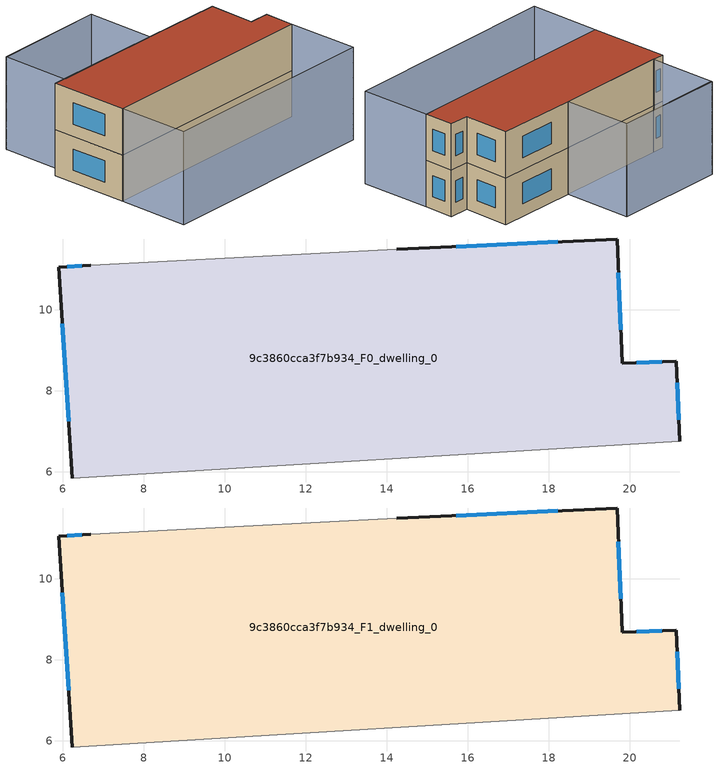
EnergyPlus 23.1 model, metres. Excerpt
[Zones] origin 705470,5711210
9c3860cca3f7b934_F0_dwelling_0
 floor ground (EU_floor_Construction): 19.69,11.75 19.81,8.68 21.14,8.74 21.24,6.76 6.23,5.85 5.89,11.06 6.68,11.1 14.24,11.5 z0
 wall outside (EU_wall_Construction): 21.24,6.76 21.14,8.74 19.81,8.68 19.69,11.75 14.24,11.5 / 6.68,11.1 5.89,11.06 6.23,5.85 z0:3
 wall adiabatic (EU_wall_Construction): 6.23,5.85 21.24,6.76 / 14.24,11.5 6.68,11.1 z0:3
 window (EU_Window_Construction): 20.78,8.72 20.17,8.7 / 21.21,7.29 21.17,8.2 / 5.98,9.66 6.14,7.26 / 6.47,11.09 6.11,11.07 / 18.22,11.68 15.71,11.57 / 19.78,9.51 19.72,10.93 z0.81:2.19
9c3860cca3f7b934_F1_dwelling_0
 floor to 9c3860cca3f7b934_F0_dwelling_0 (EU_floor_Construction): 19.69,11.75 19.81,8.68 21.14,8.74 21.24,6.76 6.23,5.85 5.89,11.06 6.68,11.1 14.24,11.5 z3
 wall outside (EU_wall_Construction): 21.24,6.76 21.14,8.74 19.81,8.68 19.69,11.75 14.24,11.5 / 6.68,11.1 5.89,11.06 6.23,5.85 z3:6
 wall adiabatic (EU_wall_Construction): 6.23,5.85 21.24,6.76 / 14.24,11.5 6.68,11.1 z3:6
 window (EU_Window_Construction): 20.78,8.72 20.17,8.7 / 21.21,7.29 21.17,8.2 / 5.98,9.66 6.14,7.26 / 6.47,11.09 6.11,11.07 / 18.22,11.68 15.71,11.57 / 19.78,9.51 19.72,10.93 z3.81:5.19
 roof outside (EU_roof_Construction): 21.24,6.76 21.14,8.74 19.81,8.68 19.69,11.75 14.24,11.5 6.68,11.1 5.89,11.06 6.23,5.85 z6
shading: 6.23,5.85 21.24,6.76 / 21.24,6.76 21.52,2.04 / 21.52,2.04 6.51,1.13 / 6.51,1.13 6.23,5.85 / 13.97,16.04 14.24,11.5 / 14.24,11.5 6.69,11.05 / 6.69,11.05 6.42,15.6 / 6.42,15.6 13.97,16.04 / 13.97,16.04 6.43,15.57 z0:6
[Building]
EU S2 Campaign: North Axis=0; Terrain=City; Solar Distribution=FullExterior
[Site:Location]
London: Latitude=51.5; Longitude=-0.5; Time Zone=0; Elevation=25
[SizingPeriod:WeatherFileDays]
AnnualSizingPeriod: Begin Month=1; Begin Day of Month=1; End Month=12; End Day of Month=31; Day of Week for Start Day=Monday; Use Weather File Daylight Saving Period=No; Use Weather File Rain and Snow Indicators=No
[MATERIAL]
EU_InternalMass_Material: Roughness=MediumRough; Thickness=0.1; Conductivity=1; Density=1800; Specific Heat=900; Thermal Absorptance=0.9; Solar Absorptance=0.7; Visible Absorptance=0.7
[MATERIAL:NOMASS] Roughness=MediumRough; Thermal Absorptance=0.9; Solar Absorptance=0.7; Visible Absorptance=0.7
Name | Thermal Resistance
EU_wall_NoMass | 0.555556
EU_roof_NoMass | 0.510204
EU_floor_NoMass | 1.68919
[WINDOWMATERIAL:SIMPLEGLAZINGSYSTEM]
EU_Window_SimpleGlazing: UFactor=3.96; Solar Heat Gain Coefficient=0.85; Visible Transmittance=0.85
[CONSTRUCTION]
EU_wall_Construction: EU_wall_NoMass
EU_roof_Construction: EU_roof_NoMass
EU_floor_Construction: EU_floor_NoMass
EU_Window_Construction: EU_Window_SimpleGlazing
EU_InternalMass_Construction: EU_InternalMass_Material
[ZONE] Type=1; Multiplier=1; Ceiling Height=autocalculate; Volume=220.808; Floor Area=autocalculate; Part of Total Floor Area=Yes
9c3860cca3f7b934_F0_dwelling_0; 9c3860cca3f7b934_F1_dwelling_0
[INTERNALMASS] Construction=EU_InternalMass_Construction; Surface Area=73.6024
Name | Zone or ZoneList
9c3860cca3f7b934_F0_dwelling_0_EU_InternalMass | 9c3860cca3f7b934_F0_dwelling_0
9c3860cca3f7b934_F1_dwelling_0_EU_InternalMass | 9c3860cca3f7b934_F1_dwelling_0
[OTHEREQUIPMENT] Fuel Type=Electricity; Design Level Calculation Method=Watts/Area; Power per Zone Floor Area=1; Fraction Latent=0; Fraction Radiant=0; Fraction Lost=0; Carbon Dioxide Generation Rate=0; EndUse Subcategory=EU_Step8_InternalGains
Name | Zone or ZoneList or Space or SpaceList | Schedule
EU_Step8_InternalGain_9c3860cca3f7b934_F0_dwelling_0_f000 | 9c3860cca3f7b934_F0_dwelling_0 | EU_Step8_GainSchedule_9c3860cca3f7b934_F0_dwelling_0_f000
EU_Step8_InternalGain_9c3860cca3f7b934_F1_dwelling_0_f000 | 9c3860cca3f7b934_F1_dwelling_0 | EU_Step8_GainSchedule_9c3860cca3f7b934_F1_dwelling_0_f000
[ZONEVENTILATION:DESIGNFLOWRATE] Schedule=EU_AlwaysOn; Design Flow Rate Calculation Method=AirChanges/Hour; Air Changes per Hour=0.48; Ventilation Type=Natural; Fan Pressure Rise=0; Fan Total Efficiency=1; Constant Term Coefficient=1; Temperature Term Coefficient=0; Velocity Term Coefficient=0; Velocity Squared Term Coefficient=0; Minimum Indoor Temperature=-100; Maximum Indoor Temperature=100; Delta Temperature=-100; Minimum Outdoor Temperature=-100; Maximum Outdoor Temperature=100; Maximum Wind Speed=40
Name | Zone or ZoneList or Space or SpaceList
EU_ConstantAir_9c3860cca3f7b934_F0_dwelling_0 | 9c3860cca3f7b934_F0_dwelling_0
EU_ConstantAir_9c3860cca3f7b934_F1_dwelling_0 | 9c3860cca3f7b934_F1_dwelling_0
[HVACTEMPLATE:THERMOSTAT] Constant Heating Setpoint=20; Constant Cooling Setpoint=50
EU_HeatOnly_9c3860cca3f7b934_F0_dwelling_0; EU_HeatOnly_9c3860cca3f7b934_F1_dwelling_0
[HVACTEMPLATE:ZONE:IDEALLOADSAIRSYSTEM] System Availability Schedule=EU_AlwaysOn; Maximum Heating Supply Air Temperature=50; Minimum Cooling Supply Air Temperature=13; Maximum Heating Supply Air Humidity Ratio=0.0156; Minimum Cooling Supply Air Humidity Ratio=0.0077; Heating Limit=NoLimit; Cooling Limit=NoLimit; Heating Availability Schedule=EU_AlwaysOn; Cooling Availability Schedule=EU_CoolingOff; Dehumidification Control Type=ConstantSensibleHeatRatio; Cooling Sensible Heat Ratio=0.7; Dehumidification Setpoint=60; Humidification Control Type=None; Humidification Setpoint=30; Outdoor Air Method=None; Outdoor Air Flow Rate per Person=0.00944; Outdoor Air Flow Rate per Zone Floor Area=0; Outdoor Air Flow Rate per Zone=0; Demand Controlled Ventilation Type=None; Outdoor Air Economizer Type=NoEconomizer; Heat Recovery Type=None; Sensible Heat Recovery Effectiveness=0.7; Latent Heat Recovery Effectiveness=0.65
Name | Template Thermostat
9c3860cca3f7b934_F0_dwelling_0 | EU_HeatOnly_9c3860cca3f7b934_F0_dwelling_0
9c3860cca3f7b934_F1_dwelling_0 | EU_HeatOnly_9c3860cca3f7b934_F1_dwelling_0
[SIZING:ZONE] Zone Cooling Design Supply Air Temperature Input Method=SupplyAirTemperature; Zone Cooling Design Supply Air Temperature=13; Zone Heating Design Supply Air Temperature Input Method=SupplyAirTemperature; Zone Heating Design Supply Air Temperature=50; Zone Cooling Design Supply Air Humidity Ratio=0.008; Zone Heating Design Supply Air Humidity Ratio=0.008; Cooling Design Air Flow Method=DesignDay; Cooling Design Air Flow Rate=0; Cooling Minimum Air Flow per Zone Floor Area=0.000762; Cooling Minimum Air Flow=0; Cooling Minimum Air Flow Fraction=0.2; Heating Design Air Flow Method=DesignDay; Heating Design Air Flow Rate=0; Heating Maximum Air Flow per Zone Floor Area=0.002032; Heating Maximum Air Flow=0.141576; Heating Maximum Air Flow Fraction=0.3; Account for Dedicated Outdoor Air System=No; Dedicated Outdoor Air System Control Strategy=NeutralSupplyAir; Dedicated Outdoor Air Low Setpoint Temperature for Design=autosize; Dedicated Outdoor Air High Setpoint Temperature for Design=autosize; Zone Load Sizing Method=Sensible Load Only No Latent Load; Zone Latent Cooling Design Supply Air Humidity Ratio Input Method=HumidityRatioDifference; Zone Cooling Design Supply Air Humidity Ratio Difference=0.005; Zone Latent Heating Design Supply Air Humidity Ratio Input Method=HumidityRatioDifference; Zone Humidification Design Supply Air Humidity Ratio Difference=0.005
9c3860cca3f7b934_F0_dwelling_0; 9c3860cca3f7b934_F1_dwelling_0
[SCHEDULE:CONSTANT]
Name | Hourly Value
EU_AlwaysOn | 1
EU_CoolingOff | 0
[SCHEDULE:FILE] Column Number=1; Rows to Skip at Top=0; Number of Hours of Data=8760; Column Separator=Comma; Interpolate to Timestep=No; Minutes per Item=60; Adjust Schedule for Daylight Savings=Yes
Name | File
EU_Step8_GainSchedule_9c3860cca3f7b934_F0_dwelling_0_f000 | ../../schedules/9c3860cca3f7b934/9c3860cca3f7b934_F0_dwelling_0_f000_gain.csv
EU_Step8_GainSchedule_9c3860cca3f7b934_F1_dwelling_0_f000 | ../../schedules/9c3860cca3f7b934/9c3860cca3f7b934_F1_dwelling_0_f000_gain.csv
